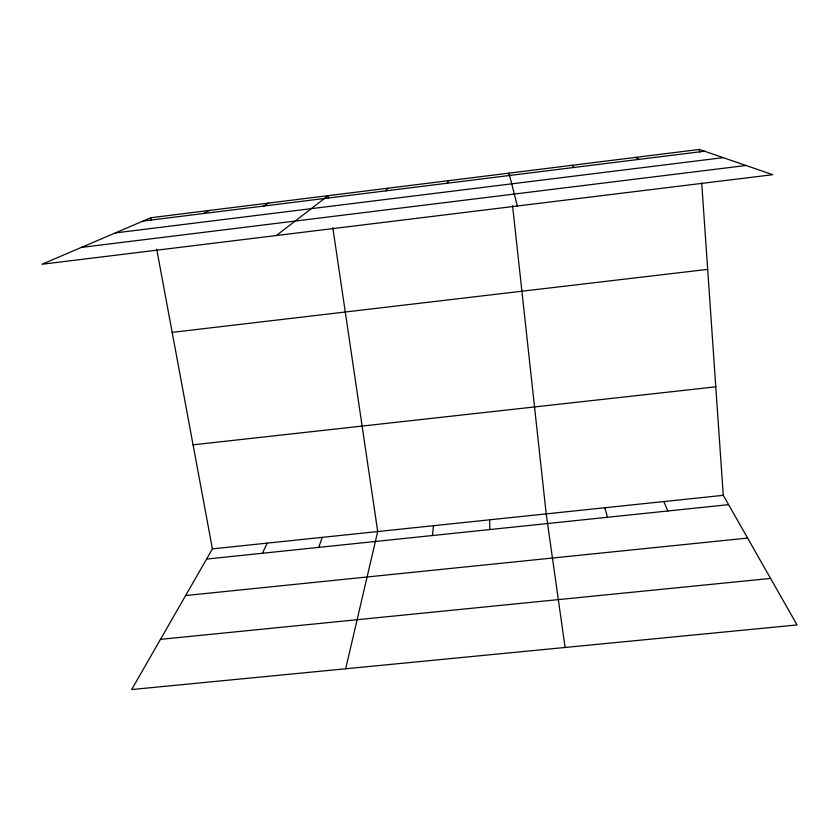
<?xml version="1.0" encoding="UTF-8"?>
<svg xmlns="http://www.w3.org/2000/svg" width="839" height="839" viewBox="0 0 839 839"><rect width="100%" height="100%" fill="white"/><g stroke="black" fill="none" stroke-linecap="round" stroke-linejoin="round"><path stroke-width="1.26" d="M432.41 535.534L433.511 525.696M345.668 668.777L377.707 531.548L332.81 227.673M447.439 183.196L448.288 180.71M318.736 547.385L322.26 537.359M262.46 553.247L267.159 543.127M156.725 249.267L212.414 548.874L131.66 689.553L797.05 624.95L723.27 495.325L701.719 183.038M385.709 190.873L387.975 188.219M276.377 235.528L328.091 195.676L328.469 198.235M263.561 206.058L268.606 203.08M203.132 213.578L209.54 210.432M150.863 217.731L41.95 264.254L772.729 174.701L699.401 149.447L150.863 217.731L151.335 220.258M143.123 221.035L704.571 151.23M115.268 232.938L723.197 157.648M81.383 247.411L746.007 165.493M172.173 332.38L707.676 269.371M193.075 444.838L715.782 386.831M212.414 548.874L723.27 495.325M206.551 559.078L728.577 504.659M185.618 595.543L747.601 538.082M160.469 639.349L770.569 578.428M635.48 157.407L639.098 159.368M572.02 165.304L574.107 167.443M663.859 501.554L667.834 510.993M604.835 507.742L607.499 517.285M517.338 205.995L509.011 173.149L509.294 175.75M565.098 647.467L546.21 513.888L512.556 205.639M699.401 149.447L699.579 152.037M489.682 519.813L489.798 529.556"/></g></svg>
